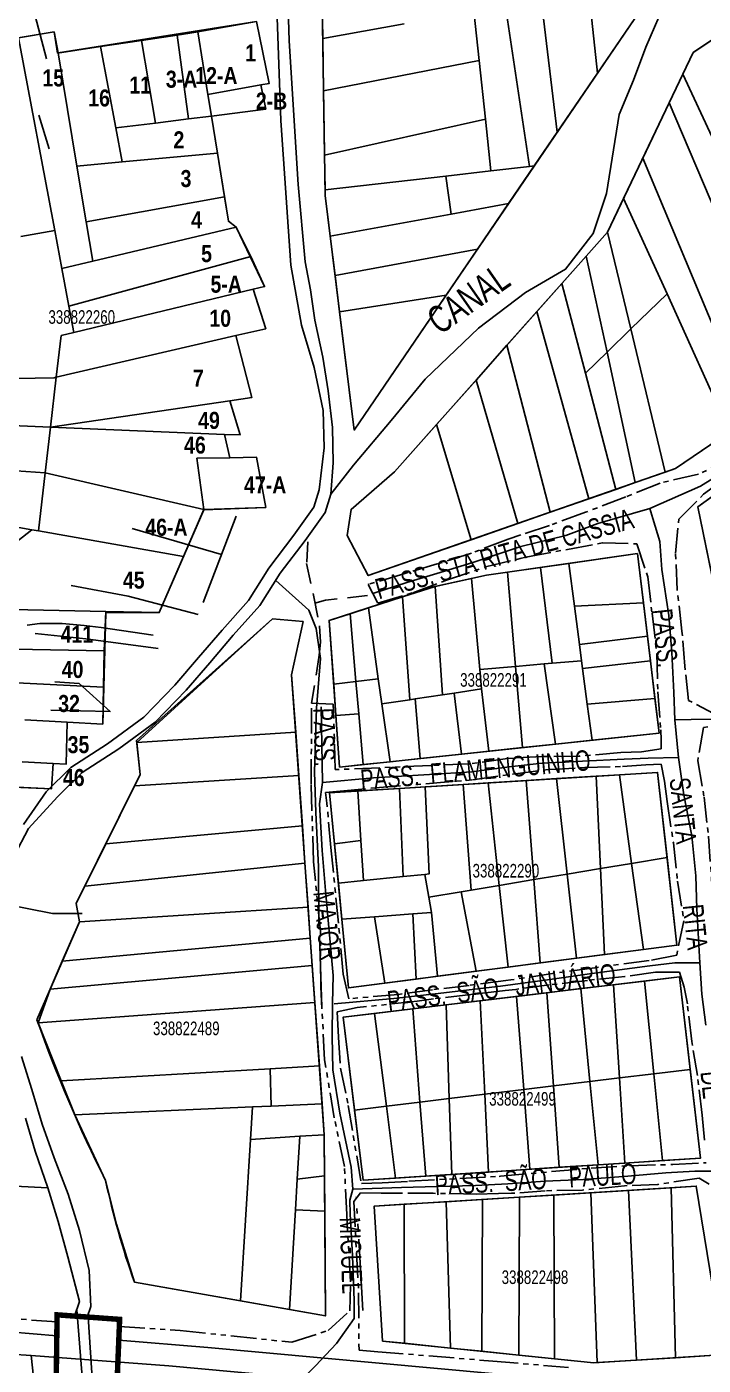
# Model space of a CAD drawing. Extents: x 204256 to 207861, y 4845615 to 4848347.
# Drawn here: x 205680.7 to 205780.1, y 4847321.8 to 4847518.5 of the extents above; entities that cross this region are included whole.
import ezdxf
from ezdxf.enums import TextEntityAlignment as Align

# ---------------------------------------------------------------- set-up
doc = ezdxf.new("R2010")
doc.units = 0
doc.header["$LTSCALE"] = 1.5
doc.header["$MEASUREMENT"] = 0
for name, pattern in [('PHANTOMX2', [5, 2.5, -0.5, 0.5, -0.5, 0.5, -0.5]), ('TRACO_05', [11, 7, -1, 0.5, -1, 0.5, -1]), ('TRACO_15', [3, 2, -1])]:
    doc.linetypes.add(name, pattern=pattern)
for name, color, linetype in [('CD-MALHA-LOTES', 40, 'CONTINUOUS'), ('CD_TXT_QUADRA', 7, 'CONTINUOUS'), ('HD-CANAIS', 7, 'CONTINUOUS'), ('HD-TXT-CANAIS', 7, 'CONTINUOUS'), ('HD-VALAS-DRENOS', 170, 'TRACO_05'), ('RU-QUADRAS', 210, 'CONTINUOUS'), ('SV-CAMINHO-TRILHA', 20, 'CONTINUOUS'), ('SV-EIXO-ROD-ESTR', 7, 'CONTINUOUS'), ('SV-EIXO-RUA-N-PAV', 6, 'CONTINUOUS'), ('SV-ESTIVAS', 7, 'CONTINUOUS'), ('SV-PONTE-BUEIRO', 249, 'CONTINUOUS'), ('SV-RUA-NAO-PAV-S-GUIA-C-GUIA', 7, 'PHANTOMX2'), ('SV-RUA-PAVIM-S-GUIA-C-GUIA', 7, 'CONTINUOUS'), ('SV-TXT-RUA-N-PAV-S-GUIA-C-GUIA', 7, 'CONTINUOUS'), ('Th_NmrPort', 7, 'CONTINUOUS')]:
    doc.layers.add(name, color=color, linetype=linetype)
doc.styles.add('ARIAL', font='ARIAL.TTF')
doc.styles.get("Standard").update_dxf_attribs({"font": 'swisscbo.ttf'})

msp = doc.modelspace()

# ---------------------------------------------------------------- linework, layer by layer
at = {"layer": 'CD-MALHA-LOTES', "linetype": 'Continuous'}
for p, q in [((205684.74, 4847517.75), (205679.51, 4847516.89)), ((205685.26, 4847514.66), (205684.74, 4847517.75)), ((205704.67, 4847517.57), (205702.84, 4847517.3)), ((205705.87, 4847517.78), (205704.67, 4847517.57)), ((205714.47, 4847519.29), (205705.87, 4847517.78)), ((205707.34, 4847508.58), (205705.87, 4847517.78)), ((205716.36, 4847510.19), (205714.47, 4847519.29)), ((205684.83, 4847488.57), (205679.51, 4847516.89)), ((205691.55, 4847515.6), (205685.26, 4847514.66)), ((205697.56, 4847516.5), (205691.55, 4847515.6)), ((205691.55, 4847515.6), (205693.81, 4847503.64)), ((205702.84, 4847517.3), (205697.56, 4847516.5)), ((205699.63, 4847504.37), (205697.56, 4847516.5)), ((205704.49, 4847504.98), (205702.84, 4847517.3)), ((205685.33, 4847514.67), (205685.26, 4847514.66)), ((205685.33, 4847514.67), (205688.09, 4847498.04)), ((205707.34, 4847508.58), (205715.13, 4847509.97)), ((205715.13, 4847509.97), (205716.36, 4847510.19)), ((205715.84, 4847506.41), (205715.13, 4847509.97)), ((205707.34, 4847508.58), (205707.85, 4847505.4)), ((205707.85, 4847505.4), (205715.84, 4847506.41)), ((205693.81, 4847503.64), (205699.63, 4847504.37)), ((205694.76, 4847498.66), (205693.81, 4847503.64)), ((205699.63, 4847504.37), (205704.49, 4847504.98)), ((205704.49, 4847504.98), (205707.85, 4847505.4)), ((205707.85, 4847505.4), (205708.73, 4847499.96)), ((205708.73, 4847499.96), (205694.76, 4847498.66)), ((205709.76, 4847493.54), (205708.73, 4847499.96)), ((205688.09, 4847498.04), (205694.76, 4847498.66)), ((205688.09, 4847498.04), (205689.46, 4847489.84)), ((205709.76, 4847493.54), (205689.46, 4847489.84)), ((205710.34, 4847489.94), (205709.76, 4847493.54)), ((205689.46, 4847489.84), (205690.41, 4847484.07)), ((205711.51, 4847489.07), (205710.34, 4847489.94)), ((205679.85, 4847487.7), (205684.83, 4847488.57)), ((205685.87, 4847483), (205684.83, 4847488.57)), ((205690.41, 4847484.07), (205711.51, 4847489.07)), ((205713.63, 4847484.77), (205711.51, 4847489.07)), ((205685.87, 4847483), (205690.41, 4847484.07)), ((205686.92, 4847477.45), (205713.63, 4847484.77)), ((205715.67, 4847480.33), (205713.63, 4847484.77)), ((205685.87, 4847483), (205686.92, 4847477.45)), ((205714.01, 4847479.93), (205715.67, 4847480.33)), ((205687.65, 4847473.57), (205714.01, 4847479.93)), ((205715.84, 4847474.14), (205714.01, 4847479.93)), ((205686.92, 4847477.45), (205687.65, 4847473.57)), ((205711.42, 4847473.12), (205715.84, 4847474.14)), ((205685.77, 4847473.12), (205685.06, 4847467.01)), ((205711.42, 4847473.12), (205685.06, 4847467.01)), ((205685.77, 4847473.12), (205687.65, 4847473.57)), ((205713.78, 4847464.01), (205711.42, 4847473.12)), ((205684.74, 4847466.93), (205666.18, 4847466.6)), ((205684.22, 4847459.66), (205685.06, 4847467.01)), ((205685.06, 4847467.01), (205684.74, 4847466.93)), ((205710.54, 4847463.52), (205684.22, 4847459.66)), ((205710.54, 4847463.52), (205713.78, 4847464.01)), ((205712.06, 4847458.52), (205710.54, 4847463.52)), ((205666.86, 4847460.38), (205684.22, 4847459.66)), ((205683.44, 4847452.97), (205684.22, 4847459.66)), ((205709.78, 4847458.61), (205684.22, 4847459.66)), ((205710.55, 4847455.18), (205709.78, 4847458.61)), ((205709.78, 4847458.61), (205712.06, 4847458.52)), ((205705.7, 4847455.09), (205710.55, 4847455.18)), ((205706.72, 4847447.57), (205705.7, 4847455.09)), ((205714.47, 4847455.26), (205710.55, 4847455.18)), ((205715.84, 4847447.88), (205714.47, 4847455.26)), ((205683.44, 4847452.97), (205667.57, 4847454.04)), ((205682.46, 4847444.43), (205683.44, 4847452.97)), ((205683.44, 4847452.97), (205706.72, 4847447.57)), ((205681.47, 4847444.6), (205668.37, 4847446.94)), ((205703.75, 4847440.64), (205706.72, 4847447.57)), ((205706.72, 4847447.57), (205715.84, 4847447.88)), ((205677.62, 4847441.53), (205681.47, 4847444.6)), ((205682.46, 4847444.43), (205681.47, 4847444.6)), ((205682.46, 4847444.43), (205703.75, 4847440.64)), ((205700.2, 4847432.42), (205703.75, 4847440.64)), ((205675.77, 4847432.93), (205692.35, 4847432.58)), ((205692.35, 4847432.58), (205692.1, 4847426.78)), ((205692.35, 4847432.58), (205700.2, 4847432.42)), ((205692.1, 4847426.78), (205675.51, 4847427.09)), ((205692, 4847421.44), (205692.1, 4847426.78)), ((205692, 4847421.44), (205675.3, 4847422.27)), ((205691.89, 4847416.03), (205692, 4847421.44)), ((205686.67, 4847416.32), (205680.42, 4847416.67)), ((205686.52, 4847410.16), (205686.67, 4847416.32)), ((205686.67, 4847416.32), (205691.89, 4847416.03)), ((205684.59, 4847410.25), (205680.07, 4847410.47)), ((205684.36, 4847406.51), (205684.59, 4847410.25)), ((205684.59, 4847410.25), (205686.52, 4847410.16)), ((205679.87, 4847406.73), (205684.36, 4847406.51))]:
    msp.add_line(p, q, dxfattribs=at)
at = {"layer": 'CD-MALHA-LOTES'}
for points in [[(205764.55, 4847511.68), (205761.93, 4847536.49)], [(205754.58, 4847497.99), (205750.01, 4847528.42)], [(205758.65, 4847503.03), (205755.5, 4847529.13)], [(205736.03, 4847526.62), (205724.06, 4847525.07), (205724.2, 4847516.8)], [(205746.42, 4847520.8), (205747.19, 4847513.57)], [(205770.78, 4847520.82), (205764.55, 4847511.68)], [(205724.2, 4847516.8), (205736.16, 4847518.96)], [(205724.33, 4847509.08), (205724.2, 4847516.8)], [(205777.1, 4847511.56), (205778.61, 4847514.73), (205781.24, 4847516.47)], [(205724.33, 4847509.08), (205747.19, 4847513.57)], [(205747.19, 4847513.57), (205748.11, 4847504.93)], [(205764.55, 4847511.68), (205758.65, 4847503.03)], [(205775.11, 4847507.36), (205777.1, 4847511.56)], [(205785.7, 4847493.04), (205777.1, 4847511.56)], [(205724.48, 4847499.63), (205724.33, 4847509.08)], [(205771.23, 4847499.21), (205775.11, 4847507.36)], [(205782.12, 4847490.9), (205775.11, 4847507.36)], [(205724.48, 4847499.63), (205748.11, 4847504.93)], [(205748.11, 4847504.93), (205748.92, 4847497.33)], [(205758.65, 4847503.03), (205755.28, 4847498.06)], [(205724.48, 4847499.63), (205724.57, 4847494.53)], [(205748.92, 4847497.33), (205754.58, 4847497.99)], [(205755.28, 4847498.06), (205751.51, 4847492.53)], [(205754.58, 4847497.99), (205755.28, 4847498.06)], [(205768.41, 4847493.3), (205771.23, 4847499.21)], [(205787.13, 4847461.15), (205771.23, 4847499.21)], [(205724.57, 4847494.53), (205742.27, 4847496.57)], [(205742.27, 4847496.57), (205748.92, 4847497.33)], [(205743.08, 4847490.99), (205742.27, 4847496.57)], [(205724.57, 4847494.53), (205724.58, 4847493.72), (205725.32, 4847487.76)], [(205743.08, 4847490.99), (205751.51, 4847492.53)], [(205751.51, 4847492.53), (205746.94, 4847485.83)], [(205766.06, 4847488.34), (205768.41, 4847493.3)], [(205774.78, 4847479.28), (205768.41, 4847493.3)], [(205725.32, 4847487.76), (205743.08, 4847490.99)], [(205762.91, 4847484.8), (205766.06, 4847488.34)], [(205766.06, 4847488.34), (205769.47, 4847474.1)], [(205725.32, 4847487.76), (205726.03, 4847481.97)], [(205746.94, 4847485.83), (205726.03, 4847481.97)], [(205746.94, 4847485.83), (205742.34, 4847479.07)], [(205759.35, 4847480.79), (205762.91, 4847484.8)], [(205765.97, 4847470.69), (205762.91, 4847484.8)], [(205726.69, 4847476.64), (205726.03, 4847481.97)], [(205755.66, 4847476.65), (205759.35, 4847480.79)], [(205762.8, 4847467.6), (205759.35, 4847480.79)], [(205726.69, 4847476.64), (205742.34, 4847479.07)], [(205742.34, 4847479.07), (205728.84, 4847459.25), (205726.69, 4847476.64)], [(205769.47, 4847474.1), (205774.78, 4847479.28)], [(205783.98, 4847459), (205774.78, 4847479.28)], [(205751.27, 4847471.7), (205755.66, 4847476.65)], [(205763.28, 4847449.14), (205755.66, 4847476.65)], [(205765.97, 4847470.69), (205769.47, 4847474.1)], [(205769.47, 4847474.1), (205774.51, 4847453.05)], [(205746.73, 4847466.6), (205751.27, 4847471.7)], [(205757.62, 4847447.17), (205751.27, 4847471.7)], [(205762.8, 4847467.6), (205765.97, 4847470.69)], [(205770.11, 4847451.52), (205765.97, 4847470.69)], [(205740.9, 4847460.04), (205746.73, 4847466.6)], [(205752.85, 4847445.5), (205746.73, 4847466.6)], [(205767.26, 4847450.53), (205762.8, 4847467.6)], [(205746, 4847443.11), (205730.9, 4847437.85), (205727.78, 4847443.76), (205728.36, 4847447.57), (205734.75, 4847453.12), (205740.9, 4847460.04)], [(205746, 4847443.11), (205740.9, 4847460.04)], [(205783.98, 4847459), (205776.01, 4847453.58), (205774.51, 4847453.05)], [(205774.51, 4847453.05), (205770.11, 4847451.52)], [(205787, 4847453.51), (205779.32, 4847447.97), (205782.59, 4847431.99)], [(205767.26, 4847450.53), (205763.28, 4847449.14)], [(205770.11, 4847451.52), (205767.26, 4847450.53)], [(205763.28, 4847449.14), (205757.62, 4847447.17)], [(205757.62, 4847447.17), (205752.85, 4847445.5)], [(205752.85, 4847445.5), (205746, 4847443.11)], [(205760.34, 4847439.65), (205770.43, 4847441.09), (205771.31, 4847433.83)], [(205751.37, 4847438.36), (205756.21, 4847439.06)], [(205756.21, 4847439.06), (205760.34, 4847439.65)], [(205756.21, 4847439.06), (205757.91, 4847424.97)], [(205760.34, 4847439.65), (205761.17, 4847433.36)], [(205740.7, 4847436.23), (205746.05, 4847437.42)], [(205751.37, 4847438.36), (205748.27, 4847437.92), (205746.05, 4847437.42)], [(205747.29, 4847424.05), (205746.05, 4847437.42)], [(205752.53, 4847424.5), (205751.37, 4847438.36)], [(205735.94, 4847434.74), (205740.7, 4847436.23)], [(205741.82, 4847420.34), (205740.7, 4847436.23)], [(205728.22, 4847432.25), (205730.91, 4847433.12)], [(205730.91, 4847433.12), (205735.94, 4847434.74)], [(205732.37, 4847422.7), (205730.91, 4847433.12)], [(205736.98, 4847419.6), (205735.94, 4847434.74)], [(205761.17, 4847433.36), (205771.31, 4847433.83)], [(205761.17, 4847433.36), (205761.92, 4847427.71)], [(205771.31, 4847433.83), (205771.9, 4847428.93)], [(205696.89, 4847413.34), (205716.83, 4847431.48), (205721.32, 4847431.1), (205719.63, 4847423.28), (205720.23, 4847414.84)], [(205728.22, 4847432.25), (205725.14, 4847431.26), (205725.82, 4847421.88)], [(205729.09, 4847422.29), (205728.22, 4847432.25)], [(205761.92, 4847427.71), (205771.9, 4847428.93)], [(205771.9, 4847428.93), (205772.34, 4847425.31)], [(205761.92, 4847427.71), (205762.23, 4847425.34)], [(205757.91, 4847424.97), (205756.75, 4847424.87)], [(205762.23, 4847425.34), (205757.91, 4847424.97)], [(205762.23, 4847425.34), (205762.38, 4847424.21)], [(205762.38, 4847424.21), (205772.34, 4847425.31)], [(205772.34, 4847425.31), (205773, 4847419.81)], [(205752.53, 4847424.5), (205747.29, 4847424.05)], [(205747.55, 4847421.2), (205747.29, 4847424.05)], [(205756.75, 4847424.87), (205752.53, 4847424.5)], [(205753.53, 4847412.58), (205752.53, 4847424.5)], [(205758.41, 4847413.1), (205756.75, 4847424.87)], [(205762.38, 4847424.21), (205763.07, 4847418.97)], [(205725.82, 4847421.88), (205729.09, 4847422.29)], [(205726.15, 4847417.29), (205725.82, 4847421.88)], [(205729.09, 4847422.29), (205732.37, 4847422.7)], [(205729.5, 4847417.52), (205729.09, 4847422.29)], [(205732.89, 4847418.99), (205732.37, 4847422.7)], [(205743.51, 4847420.59), (205747.55, 4847421.2)], [(205748.59, 4847412.05), (205747.55, 4847421.2)], [(205732.89, 4847418.99), (205736.98, 4847419.6)], [(205736.98, 4847419.6), (205737.78, 4847419.73)], [(205737.78, 4847419.73), (205741.82, 4847420.34)], [(205738.52, 4847410.97), (205737.78, 4847419.73)], [(205741.82, 4847420.34), (205743.51, 4847420.59)], [(205744.58, 4847411.62), (205743.51, 4847420.59)], [(205763.07, 4847418.97), (205773, 4847419.81)], [(205763.77, 4847413.67), (205773.62, 4847414.72), (205773, 4847419.81)], [(205726.15, 4847417.29), (205729.5, 4847417.52)], [(205730.15, 4847410.08), (205726.69, 4847409.71), (205726.15, 4847417.29)], [(205730.15, 4847410.08), (205729.5, 4847417.52)], [(205734.09, 4847410.5), (205732.89, 4847418.99)], [(205763.07, 4847418.97), (205763.77, 4847413.67)], [(205696.57, 4847406.98), (205697.39, 4847408.63), (205696.89, 4847413.34)], [(205696.89, 4847413.34), (205720.23, 4847414.84)], [(205720.23, 4847414.84), (205720.68, 4847408.49)], [(205763.77, 4847413.67), (205758.41, 4847413.1)], [(205744.58, 4847411.62), (205738.52, 4847410.97)], [(205748.59, 4847412.05), (205744.58, 4847411.62)], [(205753.53, 4847412.58), (205748.59, 4847412.05)], [(205758.41, 4847413.1), (205753.53, 4847412.58)], [(205734.09, 4847410.5), (205730.15, 4847410.08)], [(205738.52, 4847410.97), (205734.09, 4847410.5)], [(205696.57, 4847406.98), (205720.68, 4847408.49)], [(205720.68, 4847408.49), (205721.21, 4847401.07)], [(205744.85, 4847407.16), (205748.5, 4847407.39)], [(205748.5, 4847407.39), (205754.11, 4847407.74)], [(205750.14, 4847392.32), (205748.5, 4847407.39)], [(205754.11, 4847407.74), (205758.53, 4847408.01)], [(205755.22, 4847393.17), (205754.11, 4847407.74)], [(205758.53, 4847408.01), (205764.37, 4847408.37)], [(205760.11, 4847393.98), (205758.53, 4847408.01)], [(205764.37, 4847408.37), (205767.79, 4847408.59)], [(205765.02, 4847394.8), (205764.37, 4847408.37)], [(205774.8, 4847396.43), (205773.4, 4847408.93), (205767.79, 4847408.59)], [(205769.58, 4847395.56), (205767.79, 4847408.59)], [(205692.32, 4847398.42), (205696.57, 4847406.98)], [(205725.94, 4847398.43), (205725.22, 4847405.94), (205729.34, 4847406.2)], [(205729.34, 4847406.2), (205735.49, 4847406.58)], [(205729.81, 4847398.94), (205729.34, 4847406.2)], [(205735.49, 4847406.58), (205739.27, 4847406.82)], [(205736, 4847393.61), (205735.49, 4847406.58)], [(205739.22, 4847393.94), (205739.82, 4847394), (205739.27, 4847406.82)], [(205739.27, 4847406.82), (205744.85, 4847407.16)], [(205746.01, 4847391.63), (205744.85, 4847407.16)], [(205692.32, 4847398.42), (205721.21, 4847401.07)], [(205721.21, 4847401.07), (205721.59, 4847395.61)], [(205689.25, 4847392.2), (205692.32, 4847398.42)], [(205725.94, 4847398.43), (205729.81, 4847398.94)], [(205726.5, 4847392.65), (205725.94, 4847398.43)], [(205730.18, 4847393.02), (205729.81, 4847398.94)], [(205689.25, 4847392.2), (205721.59, 4847395.61)], [(205721.59, 4847395.61), (205722.05, 4847389.11)], [(205769.58, 4847395.56), (205765.02, 4847394.8)], [(205774.8, 4847396.43), (205769.58, 4847395.56)], [(205771.32, 4847382.92), (205769.58, 4847395.56)], [(205774.8, 4847396.43), (205776.24, 4847383.56), (205771.32, 4847382.92)], [(205730.18, 4847393.02), (205736, 4847393.61)], [(205736, 4847393.61), (205739.22, 4847393.94)], [(205739.8, 4847390.59), (205739.22, 4847393.94)], [(205760.11, 4847393.98), (205755.22, 4847393.17)], [(205765.02, 4847394.8), (205760.11, 4847393.98)], [(205761.49, 4847381.64), (205760.11, 4847393.98)], [(205765.62, 4847382.18), (205765.02, 4847394.8)], [(205689.25, 4847392.2), (205687.98, 4847389.64), (205688.45, 4847386.96)], [(205726.5, 4847392.65), (205730.18, 4847393.02)], [(205727.01, 4847387.36), (205726.5, 4847392.65)], [(205746.01, 4847391.63), (205744.53, 4847391.38)], [(205750.14, 4847392.32), (205746.01, 4847391.63)], [(205755.22, 4847393.17), (205750.14, 4847392.32)], [(205751.44, 4847380.32), (205750.14, 4847392.32)], [(205756.15, 4847380.94), (205755.22, 4847393.17)], [(205744.53, 4847391.38), (205739.8, 4847390.59)], [(205740.2, 4847388.36), (205739.8, 4847390.59)], [(205746.74, 4847379.71), (205744.53, 4847391.38)], [(205688.45, 4847386.96), (205722.05, 4847389.11)], [(205722.05, 4847389.11), (205722.38, 4847384.59)], [(205731.82, 4847387.72), (205727.01, 4847387.36)], [(205737.43, 4847388.15), (205731.82, 4847387.72)], [(205733.32, 4847377.95), (205731.82, 4847387.72)], [(205740.2, 4847388.36), (205737.43, 4847388.15)], [(205737.93, 4847378.55), (205737.43, 4847388.15)], [(205741.06, 4847378.96), (205740.2, 4847388.36)], [(205685.95, 4847381.17), (205688.45, 4847386.96)], [(205727.01, 4847387.36), (205727.99, 4847377.25), (205733.32, 4847377.95)], [(205685.95, 4847381.17), (205722.38, 4847384.59)], [(205722.38, 4847384.59), (205722.66, 4847380.57)], [(205765.62, 4847382.18), (205761.49, 4847381.64)], [(205771.32, 4847382.92), (205765.62, 4847382.18)], [(205684.18, 4847377.07), (205685.95, 4847381.17)], [(205684.18, 4847377.07), (205722.66, 4847380.57)], [(205722.66, 4847380.57), (205723.05, 4847375.12)], [(205746.74, 4847379.71), (205741.06, 4847378.96)], [(205751.44, 4847380.32), (205746.74, 4847379.71)], [(205756.15, 4847380.94), (205751.44, 4847380.32)], [(205761.49, 4847381.64), (205756.15, 4847380.94)], [(205737.93, 4847378.55), (205733.32, 4847377.95)], [(205741.06, 4847378.96), (205737.93, 4847378.55)], [(205762.13, 4847377.15), (205766.9, 4847377.72)], [(205766.9, 4847377.72), (205771.47, 4847378.27)], [(205767.78, 4847364.02), (205766.9, 4847377.72)], [(205771.47, 4847378.27), (205776.62, 4847378.89), (205778.2, 4847365.27)], [(205772.84, 4847364.63), (205771.47, 4847378.27)], [(205684.18, 4847377.07), (205682.41, 4847372.11)], [(205747.35, 4847375.37), (205752.69, 4847376.01)], [(205752.69, 4847376.01), (205757.14, 4847376.55)], [(205752.69, 4847376.01), (205753.75, 4847362.32)], [(205757.14, 4847376.55), (205762.13, 4847377.15)], [(205757.14, 4847376.55), (205758.11, 4847362.85)], [(205763.46, 4847363.49), (205762.13, 4847377.15)], [(205682.41, 4847372.11), (205723.05, 4847375.12)], [(205723.05, 4847375.12), (205723.71, 4847365.78)], [(205731.83, 4847373.5), (205737.42, 4847374.18)], [(205737.42, 4847374.18), (205742.34, 4847374.77)], [(205738.49, 4847360.47), (205737.42, 4847374.18)], [(205742.34, 4847374.77), (205747.35, 4847375.37)], [(205742.79, 4847360.99), (205742.34, 4847374.77)], [(205747.35, 4847375.37), (205748, 4847361.62)], [(205685.79, 4847363.58), (205682.41, 4847372.11)], [(205731.83, 4847373.5), (205727.2, 4847372.95), (205728.88, 4847359.31)], [(205733.55, 4847359.88), (205731.83, 4847373.5)], [(205685.79, 4847363.58), (205716.47, 4847365.36)], [(205716.47, 4847365.36), (205723.71, 4847365.78)], [(205716.61, 4847359.89), (205716.47, 4847365.36)], [(205723.71, 4847365.78), (205724.1, 4847360.23)], [(205767.78, 4847364.02), (205763.46, 4847363.49)], [(205772.84, 4847364.63), (205767.78, 4847364.02)], [(205768.58, 4847351.52), (205767.78, 4847364.02)], [(205778.2, 4847365.27), (205772.84, 4847364.63)], [(205774.11, 4847351.88), (205772.84, 4847364.63)], [(205778.2, 4847365.27), (205779.71, 4847352.25), (205774.11, 4847351.88)], [(205687.77, 4847358.58), (205685.79, 4847363.58)], [(205753.75, 4847362.32), (205748, 4847361.62)], [(205758.11, 4847362.85), (205753.75, 4847362.32)], [(205753.75, 4847362.32), (205754.65, 4847350.6)], [(205763.46, 4847363.49), (205758.11, 4847362.85)], [(205758.11, 4847362.85), (205758.95, 4847350.89)], [(205764.66, 4847351.26), (205763.46, 4847363.49)], [(205716.61, 4847359.89), (205724.1, 4847360.23)], [(205724.1, 4847360.23), (205724.43, 4847355.68)], [(205738.49, 4847360.47), (205733.55, 4847359.88)], [(205742.79, 4847360.99), (205738.49, 4847360.47)], [(205739.34, 4847349.6), (205738.49, 4847360.47)], [(205748, 4847361.62), (205742.79, 4847360.99)], [(205743.16, 4847349.85), (205742.79, 4847360.99)], [(205748, 4847361.62), (205748.54, 4847350.2)], [(205687.77, 4847358.58), (205713.89, 4847359.77)], [(205687.77, 4847358.58), (205692.3, 4847348.97), (205693.89, 4847342.51), (205696.53, 4847334.01), (205712.14, 4847331.25)], [(205713.59, 4847354.98), (205713.89, 4847359.77)], [(205713.89, 4847359.77), (205716.61, 4847359.89)], [(205733.55, 4847359.88), (205728.88, 4847359.31)], [(205728.88, 4847359.31), (205730.16, 4847349), (205734.89, 4847349.31)], [(205734.89, 4847349.31), (205733.55, 4847359.88)], [(205712.14, 4847331.25), (205713.59, 4847354.98)], [(205713.59, 4847354.98), (205720.84, 4847355.45)], [(205720.46, 4847349.17), (205720.84, 4847355.45)], [(205720.84, 4847355.45), (205724.43, 4847355.68)], [(205724.43, 4847355.68), (205724.48, 4847349.66)], [(205748.54, 4847350.2), (205743.16, 4847349.85)], [(205754.65, 4847350.6), (205748.54, 4847350.2)], [(205758.95, 4847350.89), (205754.65, 4847350.6)], [(205764.66, 4847351.26), (205758.95, 4847350.89)], [(205768.58, 4847351.52), (205764.66, 4847351.26)], [(205774.11, 4847351.88), (205768.58, 4847351.52)], [(205720.19, 4847344.64), (205720.46, 4847349.17)], [(205720.46, 4847349.17), (205724.48, 4847349.66)], [(205724.48, 4847349.66), (205724.51, 4847344.46)], [(205739.34, 4847349.6), (205734.89, 4847349.31)], [(205743.16, 4847349.85), (205739.34, 4847349.6)], [(205753.1, 4847346.5), (205747.66, 4847346.16)], [(205753.01, 4847323.29), (205753.1, 4847346.5)], [(205758.17, 4847346.82), (205753.1, 4847346.5)], [(205763.6, 4847347.16), (205758.17, 4847346.82)], [(205758.25, 4847322.76), (205758.17, 4847346.82)], [(205769.12, 4847347.5), (205763.6, 4847347.16)], [(205764.54, 4847322.2), (205763.6, 4847347.16)], [(205775.37, 4847347.89), (205769.12, 4847347.5)], [(205769.12, 4847347.5), (205770.32, 4847322.56)], [(205776.03, 4847322.91), (205781.82, 4847323.27), (205782.7, 4847325.91), (205779.08, 4847348.12), (205775.37, 4847347.89)], [(205776.03, 4847322.91), (205775.37, 4847347.89)], [(205719.3, 4847329.99), (205720.19, 4847344.64)], [(205724.51, 4847344.46), (205724.59, 4847329.06), (205719.3, 4847329.99)], [(205720.19, 4847344.64), (205724.51, 4847344.46)], [(205736.2, 4847325.02), (205733, 4847325.35), (205731.75, 4847345.17), (205736.17, 4847345.45)], [(205742.35, 4847345.83), (205736.17, 4847345.45)], [(205736.2, 4847325.02), (205736.17, 4847345.45)], [(205747.66, 4847346.16), (205742.35, 4847345.83)], [(205742.99, 4847324.32), (205742.35, 4847345.83)], [(205747.58, 4847323.85), (205747.66, 4847346.16)], [(205719.3, 4847329.99), (205712.14, 4847331.25)], [(205736.2, 4847325.02), (205742.99, 4847324.32)], [(205742.99, 4847324.32), (205747.58, 4847323.85)], [(205747.58, 4847323.85), (205753.01, 4847323.29)], [(205753.01, 4847323.29), (205758.25, 4847322.76)], [(205758.25, 4847322.76), (205764.03, 4847322.16), (205764.54, 4847322.2)], [(205770.32, 4847322.56), (205776.03, 4847322.91)], [(205764.54, 4847322.2), (205770.32, 4847322.56)]]:
    msp.add_lwpolyline(points, dxfattribs=at)
at = {"layer": 'HD-CANAIS'}
for points in [[(205725.38, 4847449.84), (205728.72, 4847454.06), (205734.25, 4847460.66), (205739.24, 4847466.72), (205747.09, 4847474.21), (205753.99, 4847479.44), (205759.89, 4847482.89), (205763.91, 4847488.12), (205765.87, 4847494.02), (205767.73, 4847505.64), (205769.85, 4847510.69), (205771.67, 4847515.54), (205774.23, 4847521.4), (205776.03, 4847527.44), (205779.44, 4847533.77), (205784.27, 4847538.01), (205788.83, 4847540.79), (205794.33, 4847544.59), (205796.22, 4847545.85)], [(205716.8, 4847535.65), (205717.31, 4847525.42), (205718.03, 4847504.73), (205719.52, 4847483.49), (205721.09, 4847474.66), (205722.95, 4847468.44), (205724.25, 4847462.11), (205724.42, 4847456.61), (205723.66, 4847450.47)], [(205725.38, 4847449.84), (205725.76, 4847454.41), (205725.66, 4847459.6), (205725.02, 4847465.03), (205724.2, 4847469.95), (205723.06, 4847475.38), (205722.42, 4847479.85), (205721.64, 4847483.98), (205720.62, 4847495.33), (205719.28, 4847516.44), (205718.71, 4847535.61), (205716.8, 4847535.65)], [(205725.38, 4847449.84), (205724.58, 4847447.14), (205721.63, 4847443.03), (205717.96, 4847438.23), (205714.95, 4847433.47), (205711.07, 4847429.11), (205707.63, 4847425.05), (205704.13, 4847421), (205699.57, 4847416.29), (205694.27, 4847412.37), (205688.85, 4847408.92), (205685.26, 4847405.34), (205681, 4847400.67), (205678.9, 4847396.69)], [(205723.66, 4847450.47), (205722.92, 4847447.89), (205719.97, 4847443.78), (205716.29, 4847438.97), (205713.29, 4847434.21), (205709.41, 4847429.85), (205705.96, 4847425.8), (205702.46, 4847421.74), (205697.91, 4847417.04), (205692.61, 4847413.11), (205687.19, 4847409.66), (205683.6, 4847406.08), (205680.27, 4847401.25)], [(205679.94, 4847367.16), (205681.49, 4847362.33), (205682.98, 4847357.23), (205684.77, 4847352.28), (205686.81, 4847346.92), (205688.48, 4847341.62), (205689.89, 4847335.72), (205690.13, 4847330.44), (205689.62, 4847328.89)], [(205680.55, 4847358.1), (205681.97, 4847353.25), (205683.84, 4847347.87), (205685.36, 4847342.93), (205686.75, 4847337.73), (205688.47, 4847331.19), (205687.76, 4847329.03)]]:
    msp.add_lwpolyline(points, dxfattribs=at)
at = {"layer": 'HD-VALAS-DRENOS'}
for points in [[(205724.08, 4847374.42), (205723.63, 4847387.07), (205723.58, 4847395.05), (205723.19, 4847403.05), (205723, 4847409.02), (205723.29, 4847418.37), (205723.87, 4847425.69), (205723.26, 4847430.06), (205722.17, 4847432.77), (205717.3, 4847437.12)], [(205683.84, 4847347.87), (205678.97, 4847348.11), (205673.3, 4847346.22), (205671.93, 4847341.52), (205668.79, 4847336.55), (205666.42, 4847330.62)], [(205730.09, 4847329.86), (205729.14, 4847346.55)], [(205688.06, 4847329.96), (205689.14, 4847316.42)], [(205689.74, 4847328.93), (205690.57, 4847316.31)]]:
    msp.add_lwpolyline(points, dxfattribs=at)
at = {"layer": 'RU-QUADRAS', "color": 6, "linetype": 'Continuous'}
for points in [[(205720.11, 4847588.87), (205787.75, 4847593.1), (205801.07, 4847594.35), (205852.85, 4847598.09), (205854.16, 4847587.12), (205796.21, 4847565.16), (205789.53, 4847563.03), (205770.42, 4847537.26), (205782.13, 4847533.56), (205776.37, 4847522.21), (205770.78, 4847520.82), (205728.84, 4847459.25), (205724.58, 4847493.72), (205724.06, 4847525.07), (205755.64, 4847529.15), (205754.96, 4847535.86), (205723.75, 4847531.83)], [(205725.14, 4847431.26), (205740.25, 4847436.13), (205748.27, 4847437.92), (205770.43, 4847441.09), (205773.62, 4847414.72), (205726.69, 4847409.71)], [(205725.22, 4847405.94), (205773.4, 4847408.93), (205776.24, 4847383.56), (205727.99, 4847377.25)], [(205727.2, 4847372.95), (205776.62, 4847378.89), (205779.71, 4847352.25), (205730.16, 4847349)], [(205731.75, 4847345.17), (205779.08, 4847348.12), (205782.7, 4847325.91), (205781.82, 4847323.27), (205764.03, 4847322.16), (205733, 4847325.35)]]:
    msp.add_lwpolyline(points, close=True, dxfattribs=at)
for points in [[(205727.78, 4847443.76), (205728.36, 4847447.57), (205734.75, 4847453.12), (205766.06, 4847488.34), (205778.61, 4847514.73, -0.011853), (205828.86, 4847546.84), (205842.36, 4847552.87), (205856.57, 4847555.03), (205879.47, 4847560.57), (205890.55, 4847524.21), (205873.2, 4847518.67), (205847.9, 4847498.92), (205831.51, 4847488.08), (205796.21, 4847467.33), (205776.01, 4847453.58), (205730.9, 4847437.85)], [(205779.32, 4847447.97), (205796.21, 4847460.16), (205836.17, 4847485.82), (205891.7, 4847513.1), (205893.2, 4847510.48), (205916.09, 4847516.52), (205943.57, 4847484.75), (205894.02, 4847464.94), (205886.35, 4847486.24), (205883.92, 4847485.68), (205892.47, 4847455.15), (205878.82, 4847450.29), (205871.34, 4847450.67, -0.033532), (205840.68, 4847437.4), (205805.33, 4847424.88, -0.035568), (205784.6, 4847422.13)], [(205682.23, 4847372.55), (205688.45, 4847386.96), (205687.98, 4847389.64), (205697.39, 4847408.63), (205696.86, 4847413.62), (205716.83, 4847431.48), (205721.32, 4847431.1), (205719.63, 4847423.28), (205724.43, 4847355.68), (205724.59, 4847329.06), (205696.53, 4847334.01, -0.029914), (205692.3, 4847348.97, -0.030986)]]:
    msp.add_lwpolyline(points, format="xyb", close=True, dxfattribs=at)
msp.add_lwpolyline([(205673.23, 4847515.86), (205684.74, 4847517.75), (205685.33, 4847514.67), (205714.47, 4847519.29), (205716.36, 4847510.19), (205715.13, 4847509.97), (205715.84, 4847506.41), (205707.85, 4847505.4), (205710.34, 4847489.94), (205711.51, 4847489.07), (205715.67, 4847480.33), (205714.01, 4847479.93), (205715.84, 4847474.14), (205711.42, 4847473.12), (205713.78, 4847464.01), (205710.54, 4847463.52), (205712.06, 4847458.52), (205709.78, 4847458.61), (205710.55, 4847455.18), (205714.47, 4847455.26), (205715.84, 4847447.88), (205706.73, 4847447.53), (205700.2, 4847432.42), (205692.34, 4847432.39), (205691.89, 4847416.03), (205686.67, 4847416.32), (205686.52, 4847410.16), (205684.59, 4847410.25), (205684.36, 4847406.51), (205665.13, 4847407.44)], dxfattribs=at)
at = {"layer": 'SV-CAMINHO-TRILHA', "linetype": 'TRACO_15'}
for points in [[(205722.01, 4847442.83), (205721.84, 4847439.61), (205722.91, 4847434.71), (205723.75, 4847430.48), (205723.89, 4847428.08), (205723.7, 4847426.16), (205722.56, 4847419.1)], [(205730.8, 4847434.95), (205724.6, 4847434.23), (205723.03, 4847433.78)]]:
    msp.add_lwpolyline(points, dxfattribs=at)
at = {"layer": 'SV-EIXO-ROD-ESTR'}
msp.add_lwpolyline([(205796.36, 4847316.64), (205793.83, 4847316.34), (205787.32, 4847315.84), (205779.57, 4847315.84), (205770.06, 4847316.09), (205754.05, 4847316.84), (205748.79, 4847317.34), (205721.31, 4847319.9), (205701.6, 4847321.73), (205681.39, 4847323.25), (205672.36, 4847323.84), (205642.11, 4847326.75), (205611.81, 4847328.85), (205578.15, 4847331.73), (205551.38, 4847333.73), (205523.36, 4847336.23), (205514.91, 4847336.77), (205506.91, 4847337.28), (205502.67, 4847337.73), (205477.2, 4847339.98), (205455.18, 4847341.98), (205419.65, 4847344.74), (205388.5, 4847346.74)], dxfattribs=at)
at = {"layer": 'SV-EIXO-RUA-N-PAV'}
for points in [[(205772.26, 4847447.7), (205779.69, 4847451.02), (205784.76, 4847454.14), (205789.86, 4847456.89), (205794.04, 4847459.77), (205796.23, 4847461.92)], [(205780.48, 4847371.79), (205779.89, 4847376.34), (205779.6, 4847380.96), (205779.16, 4847388.89), (205779.01, 4847393.74), (205778.42, 4847399.61), (205777.25, 4847405.63), (205776.45, 4847411.14), (205775.95, 4847416.64), (205775.78, 4847420.68), (205775.49, 4847426.56), (205775.05, 4847431.99), (205774.02, 4847438.74), (205773.73, 4847442.85), (205772.7, 4847446.23), (205772.26, 4847447.7), (205764.62, 4847445.5), (205759.92, 4847443.74), (205753.32, 4847442.12), (205746.27, 4847439.77), (205740.98, 4847438.16), (205736.58, 4847436.83), (205731.58, 4847435.22)], [(205723.97, 4847418.56), (205724.19, 4847407.46), (205723.75, 4847404.31), (205724.12, 4847397.43), (205724.62, 4847391.57), (205725.73, 4847379.06), (205725.63, 4847375), (205725.57, 4847370.14), (205725.69, 4847365.2), (205726.72, 4847358.83), (205728.37, 4847350.92), (205728.63, 4847347.7), (205728.2, 4847346.05), (205728.26, 4847344), (205728.37, 4847341.47), (205728.59, 4847337.9), (205728.81, 4847331.3), (205728.81, 4847328.66), (205726.21, 4847325), (205723.13, 4847321.72), (205721.31, 4847319.9)], [(205796.21, 4847418.66), (205793, 4847418.18), (205789.99, 4847417.55), (205787.6, 4847417.04), (205784.82, 4847416.76), (205781.92, 4847416.76), (205778.34, 4847416.7), (205775.95, 4847416.64)], [(205776.45, 4847411.14), (205772.03, 4847411), (205768.47, 4847410.87), (205762.39, 4847410.56), (205756.42, 4847410.29), (205751.6, 4847409.75), (205746.1, 4847409), (205739.91, 4847408.64), (205731.66, 4847408.11), (205724.19, 4847407.46)], [(205779.6, 4847380.96), (205775.93, 4847380.96), (205772.26, 4847380.52), (205763.74, 4847379.35), (205757.56, 4847378.5), (205750.34, 4847377.52), (205740.71, 4847376.39), (205734.67, 4847375.68), (205725.88, 4847374.94)], [(205728.63, 4847347.7), (205735.8, 4847347.91), (205740.98, 4847348.05), (205746.66, 4847348.23), (205751.38, 4847348.45), (205756.87, 4847348.85), (205762.52, 4847349.11), (205769.03, 4847349.61), (205774.61, 4847350.06), (205778.87, 4847350.31), (205783.37, 4847350.34)], [(205694.2, 4847146.44), (205692, 4847180.62), (205689.65, 4847221.95), (205687.77, 4847248.69), (205684.16, 4847286.41), (205683.85, 4847300.05), (205681.39, 4847323.25)]]:
    msp.add_lwpolyline(points, dxfattribs=at)
at = {"layer": 'SV-ESTIVAS'}
for points in [[(205683.65, 4847513.81), (205681.5, 4847521.77)], [(205684.04, 4847500.6), (205682.51, 4847505.51)], [(205711.51, 4847446.57), (205706.66, 4847433.88)], [(205709.35, 4847440.96), (205696.22, 4847444.79)], [(205705.9, 4847432.13), (205695.62, 4847434.82), (205687.23, 4847436.38)], [(205699.28, 4847429.09), (205691.66, 4847430.22), (205689.14, 4847430.5), (205685.92, 4847430.79), (205682.64, 4847430.81), (205680.77, 4847430.56)], [(205681.94, 4847429.36), (205689.4, 4847428.55), (205700.02, 4847427.16)], [(205684.86, 4847422.25), (205688.41, 4847422.01), (205692.96, 4847417.87), (205684.26, 4847418.06)], [(205675.6, 4847395.54), (205673.04, 4847390.47), (205684.52, 4847388.18), (205688.89, 4847388.18)]]:
    msp.add_lwpolyline(points, dxfattribs=at)
at = {"layer": 'SV-PONTE-BUEIRO', "const_width": 0.8}
msp.add_lwpolyline([(205694.37, 4847328.54), (205693.86, 4847316.06), (205685.02, 4847316.72), (205685.18, 4847329.21)], close=True, dxfattribs=at)
at = {"layer": 'SV-RUA-NAO-PAV-S-GUIA-C-GUIA'}
for points in [[(205796.21, 4847419.87), (205793.12, 4847419.16), (205787.63, 4847417.77), (205782.44, 4847417.14), (205777.94, 4847419.52), (205777.41, 4847424.53), (205776.98, 4847429.69), (205776.28, 4847435.75), (205776.04, 4847441.11), (205776.51, 4847446.14), (205780.15, 4847449.81), (205784.46, 4847452.94), (205789.57, 4847455.62), (205794.12, 4847458.71), (205796.21, 4847459.87)], [(205784.67, 4847455.25), (205779.4, 4847452.75), (205773.77, 4847451.46), (205768.75, 4847449.43), (205762.83, 4847447.17), (205757.5, 4847445.23), (205753.31, 4847443.85), (205751.43, 4847443.23), (205746.05, 4847441.14), (205741.02, 4847439.56), (205736.14, 4847438.12), (205731.01, 4847436.59), (205730.86, 4847436.53), (205732.31, 4847433.8), (205737.44, 4847435.33), (205742.22, 4847437.12), (205748.14, 4847439.12), (205753.19, 4847440.36), (205754.02, 4847440.56), (205760.16, 4847441.71), (205765.35, 4847442.65), (205770.36, 4847442.53), (205771.94, 4847437.69), (205772.58, 4847432.33), (205773.28, 4847426.42), (205773.42, 4847420.76), (205773.86, 4847415.2), (205773.9, 4847413.65), (205773.93, 4847412.38), (205771.02, 4847411.96), (205768.01, 4847411.84), (205761.91, 4847411.34), (205756.45, 4847411.26), (205752.19, 4847411.02), (205751.35, 4847410.98), (205745.81, 4847410.19), (205740.09, 4847409.95), (205726.05, 4847409.34), (205725.76, 4847418.98), (205722.56, 4847419.1)], [(205694.33, 4847327.48), (205703.27, 4847326.91), (205719.66, 4847325.17), (205725, 4847326.92), (205728.17, 4847329.78), (205728.29, 4847334.05), (205727.73, 4847343.95), (205727.4, 4847351.02), (205725.9, 4847358.15), (205724.48, 4847366.7), (205723.92, 4847377.44), (205723.87, 4847385.54), (205722.86, 4847395.79), (205722.51, 4847407.13), (205722.56, 4847419.1)], [(205796.21, 4847417.74), (205795.69, 4847417.65), (205790.35, 4847416.86), (205785.25, 4847416.33), (205780.16, 4847415.55), (205779.29, 4847410.62), (205780.23, 4847405.31), (205780.87, 4847399.56), (205781.32, 4847393.39), (205781.56, 4847388.18), (205781.95, 4847382.67), (205782.08, 4847377.45), (205782.33, 4847371.74), (205783.21, 4847366.69), (205783.85, 4847361.38), (205784.33, 4847355.97), (205785.23, 4847350.37), (205786.07, 4847344.66), (205786.76, 4847339.25), (205786.85, 4847333.64), (205787.49, 4847328.48), (205789.75, 4847322.78), (205796.21, 4847323.57)], [(205780.28, 4847354.9), (205779.94, 4847358.56), (205779.24, 4847364.37), (205778.41, 4847369.37), (205777.77, 4847374.93), (205777.31, 4847377.38), (205776.63, 4847379.55), (205773.1, 4847379.55), (205768.59, 4847378.93), (205763.11, 4847378.37), (205757.48, 4847377.69), (205752.56, 4847377.04), (205751.03, 4847376.86), (205745.96, 4847376.28), (205740.47, 4847375.65), (205738.07, 4847375.3), (205729.28, 4847374.36), (205726.35, 4847373.76), (205726.5, 4847369.96), (205726.82, 4847365.44), (205727.95, 4847359.98), (205729.88, 4847348.5), (205732.93, 4847348.6), (205736.86, 4847348.84), (205750.1, 4847349.56), (205750.34, 4847349.58), (205763.65, 4847350.78), (205769.33, 4847351.12), (205775.64, 4847351.31), (205780.53, 4847351.56)], [(205780.96, 4847348.43), (205779.51, 4847349.3), (205773.41, 4847348.37), (205768.53, 4847348.19), (205762.35, 4847347.54), (205756.9, 4847347.44), (205751.95, 4847347.07), (205750.02, 4847347.03), (205746.75, 4847346.95), (205740.44, 4847347.07), (205735.56, 4847347.07), (205732.8, 4847347.1), (205729.73, 4847347.14), (205728.77, 4847345.87), (205729.48, 4847332.45), (205729.54, 4847324.04), (205732.3, 4847323.79), (205749.18, 4847322.4), (205760.32, 4847321.48)], [(205685.16, 4847328.17), (205660.24, 4847330.02)]]:
    msp.add_lwpolyline(points, dxfattribs=at)
msp.add_lwpolyline([(205752.11, 4847408.68), (205757.53, 4847409.37), (205762.69, 4847409.65), (205768.24, 4847409.79), (205771.65, 4847410.05), (205773.9, 4847410.15), (205774.42, 4847407.63), (205774.78, 4847404.63), (205775.73, 4847398.57), (205776.32, 4847392.96), (205777.27, 4847387.11), (205776.2, 4847382.08), (205772.14, 4847381.28), (205764.17, 4847380.23), (205758.27, 4847379.43), (205751.83, 4847378.43), (205751.08, 4847378.33), (205745.74, 4847377.63), (205740.34, 4847376.99), (205735.35, 4847376.31), (205728.06, 4847375.67), (205727.23, 4847379.3), (205725.42, 4847397.89), (205724.82, 4847404.43), (205724.63, 4847405.96), (205726.77, 4847406.19), (205731.9, 4847406.66), (205746.2, 4847407.83), (205752.09, 4847408.68)], close=True, dxfattribs=at)
at = {"layer": 'SV-RUA-PAVIM-S-GUIA-C-GUIA'}
for points in [[(205685.14, 4847326.13), (205671.19, 4847327.3), (205639.12, 4847329.93), (205610.49, 4847332.2), (205577.77, 4847334.89), (205551.14, 4847336.82), (205522.54, 4847339.32), (205503.35, 4847340.9), (205476.88, 4847343.21), (205454.57, 4847345.08), (205419.15, 4847347.75), (205388.15, 4847350.18)], [(205796.21, 4847321.96), (205793.74, 4847321.56), (205788.35, 4847320.61), (205782.71, 4847319.95), (205778.16, 4847319.66), (205769.98, 4847319.1), (205753.11, 4847320.25), (205749.12, 4847320.57), (205707.34, 4847324.42), (205694.25, 4847325.47)]]:
    msp.add_lwpolyline(points, dxfattribs=at)

# ---------------------------------------------------------------- texts
at = {"layer": 'CD_TXT_QUADRA', "linetype": 'Continuous', "style": 'ARIAL', "width": 0.7}
for s, p in [('338822260', (205683.91, 4847474.86)), ('338822291', (205744.39, 4847421.52)), ('338822290', (205746.22, 4847393.48)), ('338822489', (205699.27, 4847370.31)), ('338822499', (205748.66, 4847359.95)), ('338822498', (205750.49, 4847333.74))]:
    msp.add_text(s, height=2, dxfattribs=at).set_placement(p)
at = {"layer": 'HD-TXT-CANAIS', "style": 'ARIAL', "width": 0.7}
msp.add_text('CANAL', height=4, rotation=35, dxfattribs=at).set_placement((205741.4, 4847473.15))
at = {"layer": 'SV-TXT-RUA-N-PAV-S-GUIA-C-GUIA', "style": 'ARIAL', "width": 0.7}
for s, rotation, p in [('PASS. STA RITA DE CASSIA', 15.6197, (205732.44, 4847434.35)), ('PASS.                    SANTA           RITA                      DE                         CÁSSIA', 276, (205772.54, 4847432.82)), ('PASS.', 272, (205722.79, 4847418.36)), ('PASS.  FLAMENGUINHO', 5, (205729.88, 4847406.32)), ('MAJOR', 276, (205722.81, 4847391.32)), ('PASS.  SÃO   JANUÁRIO', 7, (205733.89, 4847373.78)), ('PASS.  SÃO    PAULO', 3.2802, (205740.75, 4847346.78)), ('MIGUEL', 272, (205726.69, 4847343.51))]:
    msp.add_text(s, height=3, rotation=rotation, dxfattribs=at).set_placement(p)
at = {"layer": 'Th_NmrPort', "color": 1}
for s, p in [('1', (205712.82, 4847514.68)), ('15', (205683.02, 4847510.99)), ('3-A', (205701.16, 4847510.81)), ('12-A', (205705.48, 4847511.33)), ('11', (205695.8, 4847509.95)), ('16', (205689.76, 4847508.05)), ('2-B', (205714.38, 4847507.6)), ('2', (205702.28, 4847501.9)), ('3', (205703.32, 4847496.21)), ('4', (205704.88, 4847490.16)), ('5', (205706.34, 4847485.17)), ('5-A', (205707.72, 4847480.68)), ('10', (205707.55, 4847475.67)), ('7', (205705.13, 4847466.87)), ('49', (205705.91, 4847460.67)), ('46', (205703.84, 4847457.04)), ('47-A', (205712.65, 4847451.17)), ('46-A', (205698.14, 4847444.96)), ('45', (205694.85, 4847437.19)), ('411', (205685.7, 4847429.24)), ('40', (205685.87, 4847424.06)), ('32', (205685.35, 4847419.06)), ('35', (205686.73, 4847413.01)), ('46', (205686.04, 4847408.18))]:
    msp.add_text(s, height=2.5, dxfattribs=at).set_placement(p, align=Align.MIDDLE_LEFT)

doc.saveas('drawing.dxf')
